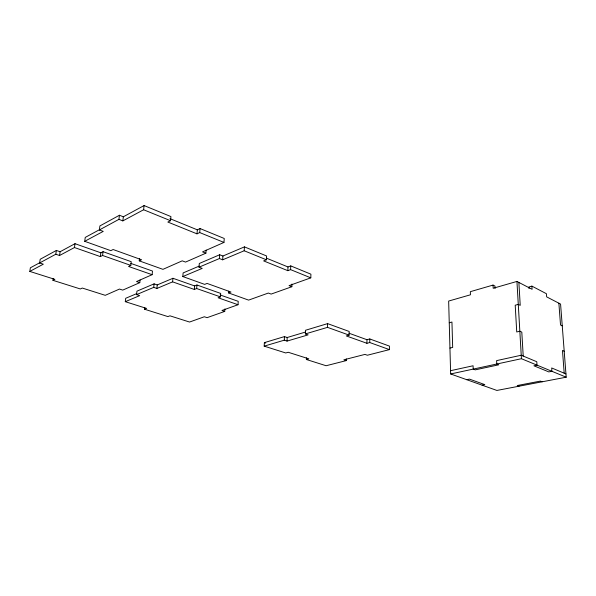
<?xml version="1.0" encoding="UTF-8"?>
<svg xmlns="http://www.w3.org/2000/svg" width="596" height="596" viewBox="0 0 596 596"><rect width="100%" height="100%" fill="white"/><g stroke="black" fill="none" stroke-linecap="round" stroke-linejoin="round"><path stroke-width="0.89" d="M369.781 338.953L389.434 346.097L389.434 349.614L369.758 342.544L369.781 338.953L366.965 339.713L348.943 333.201M369.758 342.544L366.935 343.296L366.965 339.713M306.418 357.801L306.366 359.492L326.101 365.735L346.269 360.602L346.298 358.911M366.935 343.296L346.306 335.928L349.137 335.131L349.196 331.465L327.599 323.621L305.495 330.266L305.361 333.931L308.125 334.877L287.034 341.091L284.277 340.182L264.184 346.142L264.371 342.633L284.441 336.598L287.19 337.515L305.614 332.009M349.137 335.131L327.502 327.36L327.599 323.621M291.973 284.046L291.861 286.728L289.045 285.633L310.799 277.848L310.918 274.182L290.759 265.905L287.987 266.956L266.345 258.12M284.277 340.182L284.441 336.598M199.153 266.114L183.136 272.916L182.808 276.551L202.215 268.394L198.997 267.194L199.31 263.469L219.693 254.745L222.934 256.012L244.435 246.878L266.606 255.982L266.397 259.796L263.633 260.899L287.823 270.673L287.987 266.956M287.034 341.091L287.19 337.515M287.823 270.673L290.595 269.63L290.759 265.905M198.997 267.194L219.41 258.545L222.651 259.811L244.181 250.76L244.435 246.878M224.901 308.914L224.722 311.41L221.95 310.471L238.02 304.735L238.244 301.338L220.088 294.931M291.861 286.728L271.143 294.089L268.342 293.046L248.599 300.116L228.581 292.941L228.7 291.191M222.651 259.811L222.934 256.012M206.134 250.111L205.881 253.188L202.536 251.885L223.962 242.43L224.252 238.482L200.055 228.544L197.336 229.833L169.964 218.65M238.02 304.735L218.106 297.769L220.438 296.89L220.699 293.433L196.956 285.007L194.639 285.938L172.952 278.28L157.24 284.933L154.088 283.852L136.938 291.168L136.559 294.625L139.688 295.646L125.294 301.673L125.689 298.291L136.685 293.634M219.41 258.545L219.693 254.745M136.559 294.625L153.723 287.376L156.882 288.449L172.609 281.863L194.341 289.455L196.658 288.538L196.956 285.007M99.703 229.587L85.25 237.409L84.714 241.313L103.242 231.382L99.376 229.944L99.897 225.929L119.438 215.253L123.342 216.788L144.083 205.56L170.94 216.586L170.538 220.699L167.841 222.055L196.993 233.841L197.336 229.833M194.341 289.455L194.639 285.938M196.993 233.841L199.712 232.567L200.055 228.544M172.609 281.863L172.952 278.28M156.882 288.449L157.24 284.933M153.723 287.376L154.088 283.852M140.075 279.986L139.777 282.66L136.521 281.558L152.114 274.689L152.494 271.053L130.733 263.365M224.722 311.41L207.095 317.661L204.339 316.759L189.558 322.041L169.934 315.82L167.886 316.588L144.56 309.227L144.731 307.566M205.881 253.188L185.55 262.084L182.227 260.839L162.946 269.347L139.24 260.854L139.486 258.597M99.376 229.944L118.932 219.358L122.85 220.885L143.614 209.755L144.083 205.56M152.114 274.689L128.557 266.457L130.822 265.399L131.247 261.689L103.063 251.683L100.843 252.808L75.007 243.682L60.114 251.728L56.367 250.447L40.2 259.267L39.619 262.97L43.329 264.184L29.8 271.418L30.381 267.79L39.925 262.635M122.85 220.885L123.342 216.788M118.932 219.358L119.438 215.253M39.619 262.97L55.801 254.231L59.555 255.505L74.463 247.534L100.351 256.593L102.579 255.475L103.063 251.683M100.351 256.593L100.843 252.808M74.463 247.534L75.007 243.682M59.555 255.505L60.114 251.728M55.801 254.231L56.367 250.447M139.777 282.66L122.731 290.11L119.498 289.053L105.261 295.325L82.3 288.047L80.341 288.963L52.962 280.329L53.223 278.548M52.962 280.329L54.884 279.368L29.8 271.418M139.24 260.854L141.572 259.759L113.113 249.515L110.819 250.67L84.714 241.313M144.56 309.227L146.586 308.423L125.294 301.673M228.581 292.941L230.987 292.04L207.065 283.428L204.674 284.381L182.808 276.551M305.361 333.931L327.502 327.36M495.105 288.434L494.985 286.05L493.034 285.082L470.333 291.675L470.445 294.796L448.654 301.055L450.65 373.968L496.893 390.44L566.2 377.201L560.575 304.079L546.636 296.845L546.413 293.716L531.9 286.125L528.898 286.959L529.002 288.546M531.9 286.125L532.101 289.306L516.941 281.439L493.19 288.263L493.034 285.082M306.366 359.492L308.832 358.829L288.211 352.273L285.745 352.966L264.184 346.142M449.242 322.756L451.947 322.041L452.677 347.416L449.943 348.079M389.434 349.614L367.36 355.231L364.946 354.404L343.847 359.805L346.269 360.602M450.561 370.697L473.082 365.765L473.209 369.103L475.236 369.855L498.785 364.804L496.781 364.014L496.617 360.617L521.232 355.231L536.787 361.735L537.011 365.139L533.889 365.78L548.827 371.911L551.918 371.301L551.68 367.963L565.947 373.923M450.65 373.968L521.433 358.703L566.2 377.201M466.698 379.682L469.447 379.116L484.831 384.629L482.097 385.172M264.371 342.633L265.741 343.072M102.579 255.475L130.822 265.399M196.658 288.538L220.438 296.89M519.042 386.208L517.239 385.538L540.348 381.105L542.122 381.798M143.614 209.755L170.538 220.699M199.712 232.567L223.962 242.43M244.181 250.76L266.397 259.796M290.595 269.63L310.799 277.848M564.203 351.238L562.468 350.455L564.196 373.193M562.252 325.848L560.531 325.006L558.869 303.193M518.87 282.444L520.226 305.353L518.274 304.4L515.212 305.219L516.732 331.979L519.839 331.227L521.805 332.114L523.213 356.058M516.941 281.439L521.433 358.703"/></g></svg>
